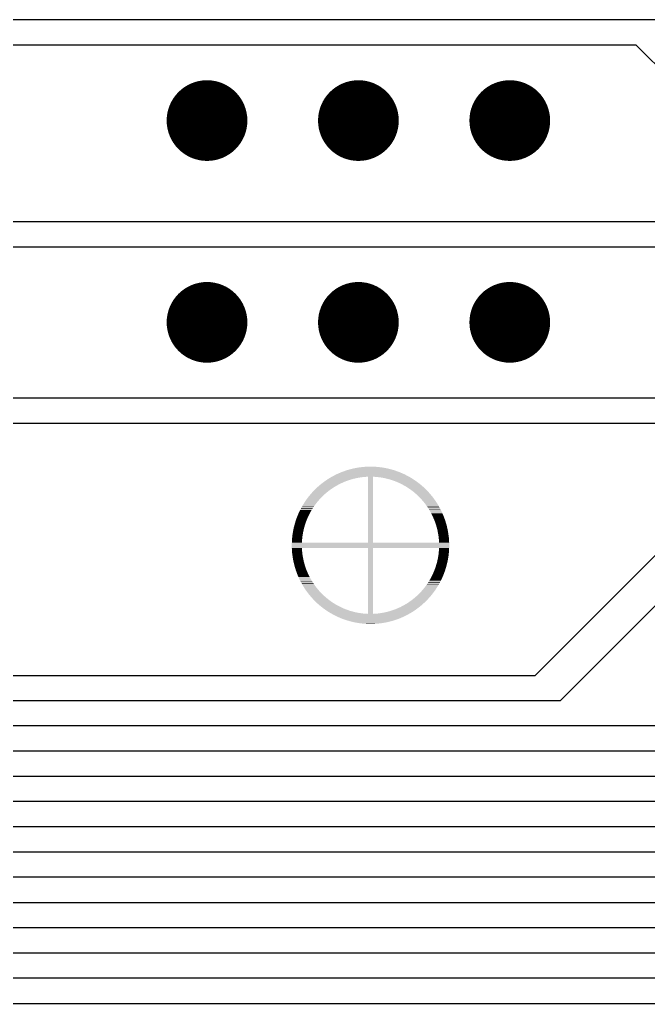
# Model space of a CAD drawing. Extents: x 295 to 953, y 10 to 290.
# Drawn here: x 609.67 to 625.5, y 103.99 to 128.75 of the extents above; entities that cross this region are included whole.
import ezdxf

# ---------------------------------------------------------------- set-up
doc = ezdxf.new("R2010")
doc.units = 0
doc.header["$LTSCALE"] = 5
doc.header["$MEASUREMENT"] = 0
doc.layers.get('0').update_dxf_attribs({"linetype": 'CONTINUOUS', "lineweight": 25})
doc.layers.add('DV-ABPB-A4_IN1', color=4, linetype='CONTINUOUS')

msp = doc.modelspace()

# ---------------------------------------------------------------- linework, layer by layer
at = {"color": 7, "const_width": 1.016}
for points in [[(613.882, 126.213, 1), (614.898, 126.213, 1)], [(617.692, 126.213, 1), (618.708, 126.213, 1)], [(621.502, 126.213, 1), (622.518, 126.213, 1)], [(613.882, 121.133, 1), (614.898, 121.133, 1)], [(617.692, 121.133, 1), (618.708, 121.133, 1)], [(621.502, 121.133, 1), (622.518, 121.133, 1)]]:
    msp.add_lwpolyline(points, format="xyb", close=True, dxfattribs=at)
at = {"color": 7}
for points in [[(617.824, 117.38), (617.878, 117.399), (619.185, 117.38), (619.131, 117.399)], [(617.878, 117.399), (617.884, 117.401), (619.131, 117.399), (619.125, 117.401)], [(617.884, 117.401), (617.939, 117.419), (619.125, 117.401), (619.071, 117.419)], [(617.939, 117.419), (617.944, 117.42), (619.071, 117.419), (619.064, 117.42)], [(617.944, 117.42), (618, 117.436), (619.064, 117.42), (619.009, 117.436)], [(618, 117.436), (618.005, 117.437), (619.009, 117.436), (619.003, 117.437)], [(618.005, 117.437), (618.061, 117.451), (619.003, 117.437), (618.948, 117.451)], [(618.061, 117.451), (618.067, 117.452), (618.948, 117.451), (618.942, 117.452)], [(618.067, 117.452), (618.124, 117.464), (618.942, 117.452), (618.886, 117.464)], [(618.124, 117.464), (618.129, 117.465), (618.886, 117.464), (618.879, 117.465)], [(618.129, 117.465), (618.186, 117.475), (618.879, 117.465), (618.823, 117.475)], [(618.186, 117.475), (618.192, 117.476), (618.823, 117.475), (618.817, 117.476)], [(618.192, 117.476), (618.249, 117.484), (618.817, 117.476), (618.761, 117.484)], [(618.249, 117.484), (618.254, 117.485), (618.761, 117.484), (618.754, 117.485)], [(618.254, 117.485), (618.312, 117.492), (618.754, 117.485), (618.698, 117.492)], [(618.312, 117.492), (618.317, 117.492), (618.698, 117.492), (618.69, 117.492)], [(618.317, 117.492), (618.376, 117.497), (618.69, 117.492), (618.634, 117.497)], [(618.376, 117.497), (618.381, 117.497), (618.634, 117.497), (618.626, 117.497)], [(618.381, 117.497), (618.44, 117.5), (618.626, 117.497), (618.571, 117.5)], [(618.44, 117.5), (618.444, 117.5), (618.571, 117.5), (618.56, 117.5)], [(618.444, 117.5), (618.508, 117.501), (618.56, 117.5), (618.508, 117.501)], [(617.342, 117.124), (617.371, 117.145), (617.864, 117.124), (617.92, 117.145)], [(617.371, 117.145), (617.374, 117.147), (617.92, 117.145), (617.926, 117.147)], [(617.374, 117.147), (617.4, 117.164), (617.926, 117.147), (617.976, 117.164)], [(617.4, 117.164), (617.425, 117.181), (617.976, 117.164), (618.032, 117.181)], [(617.425, 117.181), (617.427, 117.183), (618.032, 117.181), (618.037, 117.183)], [(617.427, 117.183), (617.449, 117.197), (618.037, 117.183), (618.09, 117.197)], [(617.449, 117.197), (617.471, 117.21), (618.09, 117.197), (618.147, 117.21)], [(617.471, 117.21), (617.481, 117.216), (618.147, 117.21), (618.181, 117.216)], [(617.481, 117.216), (617.489, 117.221), (618.181, 117.216), (618.206, 117.221)], [(617.489, 117.221), (617.505, 117.23), (618.206, 117.221), (618.264, 117.23)], [(617.505, 117.23), (617.518, 117.238), (618.264, 117.23), (618.323, 117.238)], [(617.518, 117.238), (617.527, 117.243), (618.323, 117.238), (618.382, 117.243)], [(617.527, 117.243), (617.532, 117.246), (618.382, 117.243), (618.441, 117.246)], [(617.532, 117.246), (617.536, 117.248), (619.477, 117.246), (619.473, 117.248)], [(617.536, 117.248), (617.586, 117.275), (619.473, 117.248), (619.423, 117.275)], [(617.586, 117.275), (617.592, 117.278), (619.423, 117.275), (619.417, 117.278)], [(617.592, 117.278), (617.643, 117.304), (619.417, 117.278), (619.366, 117.304)], [(617.643, 117.304), (617.648, 117.307), (619.366, 117.304), (619.36, 117.307)], [(617.648, 117.307), (617.701, 117.331), (619.36, 117.307), (619.308, 117.331)], [(617.701, 117.331), (617.706, 117.333), (619.308, 117.331), (619.303, 117.333)], [(617.706, 117.333), (617.759, 117.355), (619.303, 117.333), (619.25, 117.355)], [(617.759, 117.355), (617.765, 117.358), (619.25, 117.355), (619.244, 117.358)], [(617.765, 117.358), (617.818, 117.378), (619.244, 117.358), (619.191, 117.378)], [(617.818, 117.378), (617.824, 117.38), (619.191, 117.378), (619.185, 117.38)], [(618.441, 115.583), (618.441, 117.246), (618.568, 115.583), (618.568, 117.246)], [(618.584, 117.245), (618.568, 117.246), (619.478, 117.245), (619.477, 117.246)], [(618.607, 117.244), (618.584, 117.245), (619.48, 117.244), (619.478, 117.245)], [(618.666, 117.24), (618.607, 117.244), (619.488, 117.24), (619.48, 117.244)], [(618.724, 117.233), (618.666, 117.24), (619.499, 117.233), (619.488, 117.24)], [(618.783, 117.224), (618.724, 117.233), (619.514, 117.224), (619.499, 117.233)], [(618.841, 117.214), (618.783, 117.224), (619.532, 117.214), (619.514, 117.224)], [(618.845, 117.213), (618.841, 117.214), (619.533, 117.213), (619.532, 117.214)], [(618.899, 117.201), (618.845, 117.213), (619.552, 117.201), (619.533, 117.213)], [(618.957, 117.187), (618.899, 117.201), (619.575, 117.187), (619.552, 117.201)], [(618.983, 117.179), (618.957, 117.187), (619.587, 117.179), (619.575, 117.187)], [(619.014, 117.17), (618.983, 117.179), (619.6, 117.17), (619.587, 117.179)], [(619.07, 117.152), (619.014, 117.17), (619.627, 117.152), (619.6, 117.17)], [(619.092, 117.144), (619.07, 117.152), (619.639, 117.144), (619.627, 117.152)], [(619.126, 117.132), (619.092, 117.144), (619.656, 117.132), (619.639, 117.144)], [(617.074, 116.891), (617.084, 116.901), (617.453, 116.891), (617.468, 116.901)], [(617.084, 116.901), (617.109, 116.926), (617.468, 116.901), (617.501, 116.926)], [(617.109, 116.926), (617.129, 116.946), (617.501, 116.926), (617.531, 116.946)], [(617.129, 116.946), (617.143, 116.959), (617.531, 116.946), (617.55, 116.959)], [(617.143, 116.959), (617.176, 116.99), (617.55, 116.959), (617.597, 116.99)], [(617.176, 116.99), (617.178, 116.991), (617.597, 116.99), (617.6, 116.991)], [(617.178, 116.991), (617.212, 117.021), (617.6, 116.991), (617.651, 117.021)], [(617.212, 117.021), (617.224, 117.031), (617.651, 117.021), (617.669, 117.031)], [(617.224, 117.031), (617.246, 117.05), (617.669, 117.031), (617.703, 117.05)], [(617.246, 117.05), (617.273, 117.072), (617.703, 117.05), (617.746, 117.072)], [(617.273, 117.072), (617.279, 117.076), (617.746, 117.072), (617.756, 117.076)], [(617.279, 117.076), (617.311, 117.101), (617.756, 117.076), (617.81, 117.101)], [(617.311, 117.101), (617.323, 117.11), (617.81, 117.101), (617.831, 117.11)], [(617.323, 117.11), (617.342, 117.124), (617.831, 117.11), (617.864, 117.124)], [(619.18, 117.109), (619.126, 117.132), (619.687, 117.109), (619.656, 117.132)], [(619.187, 117.107), (619.18, 117.109), (619.691, 117.107), (619.687, 117.109)], [(619.235, 117.085), (619.187, 117.107), (619.719, 117.085), (619.691, 117.107)], [(619.27, 117.068), (619.235, 117.085), (619.741, 117.068), (619.719, 117.085)], [(619.288, 117.059), (619.27, 117.068), (619.751, 117.059), (619.741, 117.068)], [(619.34, 117.031), (619.288, 117.059), (619.785, 117.031), (619.751, 117.059)], [(619.347, 117.027), (619.34, 117.031), (619.79, 117.027), (619.785, 117.031)], [(619.392, 117.002), (619.347, 117.027), (619.819, 117.002), (619.79, 117.027)], [(619.418, 116.985), (619.392, 117.002), (619.838, 116.985), (619.819, 117.002)], [(619.442, 116.971), (619.418, 116.985), (619.853, 116.971), (619.838, 116.985)], [(619.484, 116.942), (619.442, 116.971), (619.884, 116.942), (619.853, 116.971)], [(619.491, 116.938), (619.484, 116.942), (619.888, 116.938), (619.884, 116.942)], [(619.539, 116.903), (619.491, 116.938), (619.923, 116.903), (619.888, 116.938)], [(619.547, 116.897), (619.539, 116.903), (619.929, 116.897), (619.923, 116.903)], [(619.586, 116.867), (619.547, 116.897), (619.957, 116.867), (619.929, 116.897)], [(616.847, 116.605), (616.875, 116.647), (617.161, 116.605), (617.196, 116.647)], [(616.875, 116.647), (616.882, 116.657), (617.196, 116.647), (617.205, 116.657)], [(616.882, 116.657), (616.907, 116.691), (617.205, 116.657), (617.235, 116.691)], [(616.907, 116.691), (616.92, 116.709), (617.235, 116.691), (617.252, 116.709)], [(616.92, 116.709), (616.939, 116.734), (617.252, 116.709), (617.276, 116.734)], [(616.939, 116.734), (616.958, 116.759), (617.276, 116.734), (617.301, 116.759)], [(616.958, 116.759), (616.972, 116.775), (617.301, 116.759), (617.318, 116.775)], [(616.972, 116.775), (616.999, 116.808), (617.318, 116.775), (617.354, 116.808)], [(616.999, 116.808), (617.006, 116.815), (617.354, 116.808), (617.362, 116.815)], [(617.006, 116.815), (617.04, 116.854), (617.362, 116.815), (617.407, 116.854)], [(617.04, 116.854), (617.041, 116.855), (617.407, 116.854), (617.409, 116.855)], [(617.041, 116.855), (617.074, 116.891), (617.409, 116.855), (617.453, 116.891)], [(619.605, 116.851), (619.586, 116.867), (619.972, 116.851), (619.957, 116.867)], [(619.631, 116.829), (619.605, 116.851), (619.991, 116.829), (619.972, 116.851)], [(619.66, 116.803), (619.631, 116.829), (620.014, 116.803), (619.991, 116.829)], [(619.676, 116.789), (619.66, 116.803), (620.025, 116.789), (620.014, 116.803)], [(619.713, 116.754), (619.676, 116.789), (620.054, 116.754), (620.025, 116.789)], [(619.718, 116.748), (619.713, 116.754), (620.059, 116.748), (620.054, 116.754)], [(619.76, 116.706), (619.718, 116.748), (620.091, 116.706), (620.059, 116.748)], [(619.762, 116.704), (619.76, 116.706), (620.093, 116.704), (620.091, 116.706)], [(619.8, 116.662), (619.762, 116.704), (620.123, 116.662), (620.093, 116.704)], [(619.808, 116.652), (619.8, 116.662), (620.13, 116.652), (620.123, 116.662)], [(619.838, 116.617), (619.808, 116.652), (620.154, 116.617), (620.13, 116.652)], [(616.722, 116.384), (616.733, 116.407), (617.009, 116.384), (617.022, 116.407)], [(616.733, 116.407), (616.75, 116.441), (617.022, 116.407), (617.044, 116.441)], [(616.75, 116.441), (616.759, 116.457), (617.044, 116.441), (617.054, 116.457)], [(616.759, 116.457), (616.781, 116.497), (617.054, 116.457), (617.08, 116.497)], [(616.781, 116.497), (616.787, 116.506), (617.08, 116.497), (617.087, 116.506)], [(616.787, 116.506), (616.813, 116.551), (617.087, 116.506), (617.119, 116.551)], [(616.813, 116.551), (616.815, 116.554), (617.119, 116.551), (617.121, 116.554)], [(616.815, 116.554), (616.845, 116.601), (617.121, 116.554), (617.158, 116.601)], [(616.845, 116.601), (616.847, 116.605), (617.158, 116.601), (617.161, 116.605)], [(619.852, 116.6), (619.838, 116.617), (620.166, 116.6), (620.154, 116.617)], [(619.875, 116.571), (619.852, 116.6), (620.184, 116.571), (620.166, 116.6)], [(619.894, 116.546), (619.875, 116.571), (620.199, 116.546), (620.184, 116.571)], [(619.91, 116.523), (619.894, 116.546), (620.213, 116.523), (620.199, 116.546)], [(619.932, 116.491), (619.91, 116.523), (620.231, 116.491), (620.213, 116.523)], [(619.944, 116.474), (619.932, 116.491), (620.24, 116.474), (620.231, 116.491)], [(619.969, 116.435), (619.944, 116.474), (620.261, 116.435), (620.24, 116.474)], [(619.976, 116.425), (619.969, 116.435), (620.267, 116.425), (620.261, 116.435)], [(620.003, 116.379), (619.976, 116.425), (620.29, 116.379), (620.267, 116.425)], [(616.623, 116.141), (616.626, 116.149), (616.893, 116.141), (616.896, 116.149)], [(616.626, 116.149), (616.642, 116.196), (616.896, 116.149), (616.915, 116.196)], [(616.642, 116.196), (616.647, 116.209), (616.915, 116.196), (616.921, 116.209)], [(616.647, 116.209), (616.663, 116.25), (616.921, 116.209), (616.939, 116.25)], [(616.663, 116.25), (616.67, 116.268), (616.939, 116.25), (616.948, 116.268)], [(616.67, 116.268), (616.685, 116.303), (616.948, 116.268), (616.965, 116.303)], [(616.685, 116.303), (616.695, 116.327), (616.965, 116.303), (616.978, 116.327)], [(616.695, 116.327), (616.708, 116.356), (616.978, 116.327), (616.993, 116.356)], [(616.708, 116.356), (616.722, 116.384), (616.993, 116.356), (617.009, 116.384)], [(620.006, 116.374), (620.003, 116.379), (620.292, 116.374), (620.29, 116.379)], [(620.034, 116.322), (620.006, 116.374), (620.316, 116.322), (620.292, 116.374)], [(620.035, 116.321), (620.034, 116.322), (620.316, 116.321), (620.316, 116.322)], [(620.061, 116.269), (620.035, 116.321), (620.339, 116.269), (620.316, 116.321)], [(620.064, 116.263), (620.061, 116.269), (620.341, 116.263), (620.339, 116.269)], [(620.086, 116.215), (620.064, 116.263), (620.36, 116.215), (620.341, 116.263)], [(620.09, 116.203), (620.086, 116.215), (620.364, 116.203), (620.36, 116.215)], [(620.109, 116.16), (620.09, 116.203), (620.379, 116.16), (620.364, 116.203)], [(620.115, 116.144), (620.109, 116.16), (620.385, 116.144), (620.379, 116.16)], [(616.552, 115.857), (616.561, 115.904), (616.81, 115.857), (616.821, 115.904)], [(616.561, 115.904), (616.563, 115.915), (616.821, 115.904), (616.823, 115.915)], [(616.563, 115.915), (616.574, 115.966), (616.823, 115.915), (616.836, 115.966)], [(616.574, 115.966), (616.576, 115.972), (616.836, 115.966), (616.838, 115.972)], [(616.576, 115.972), (616.59, 116.028), (616.838, 115.972), (616.854, 116.028)], [(616.59, 116.029), (616.606, 116.085), (616.854, 116.029), (616.872, 116.085)], [(616.59, 116.028), (616.59, 116.029), (616.854, 116.028), (616.854, 116.029)], [(616.606, 116.085), (616.607, 116.089), (616.872, 116.085), (616.874, 116.089)], [(616.607, 116.089), (616.623, 116.141), (616.874, 116.089), (616.893, 116.141)], [(620.13, 116.105), (620.115, 116.144), (620.397, 116.105), (620.385, 116.144)], [(620.137, 116.083), (620.13, 116.105), (620.404, 116.083), (620.397, 116.105)], [(620.149, 116.049), (620.137, 116.083), (620.414, 116.049), (620.404, 116.083)], [(620.157, 116.022), (620.149, 116.049), (620.421, 116.022), (620.414, 116.049)], [(620.166, 115.992), (620.157, 116.022), (620.428, 115.992), (620.421, 116.022)], [(620.174, 115.96), (620.166, 115.992), (620.436, 115.96), (620.428, 115.992)], [(620.181, 115.935), (620.174, 115.96), (620.442, 115.935), (620.436, 115.96)], [(620.19, 115.898), (620.181, 115.935), (620.449, 115.898), (620.442, 115.935)], [(616.526, 115.622), (616.528, 115.653), (616.78, 115.622), (616.783, 115.653)], [(616.528, 115.653), (616.53, 115.681), (616.783, 115.653), (616.785, 115.681)], [(616.53, 115.681), (616.533, 115.716), (616.785, 115.681), (616.789, 115.716)], [(616.533, 115.716), (616.536, 115.74), (616.789, 115.716), (616.791, 115.74)], [(616.536, 115.74), (616.54, 115.779), (616.791, 115.74), (616.797, 115.779)], [(616.54, 115.779), (616.543, 115.799), (616.797, 115.779), (616.8, 115.799)], [(616.543, 115.799), (616.55, 115.842), (616.8, 115.799), (616.808, 115.842)], [(616.55, 115.842), (616.552, 115.857), (616.808, 115.842), (616.81, 115.857)], [(620.194, 115.877), (620.19, 115.898), (620.453, 115.877), (620.449, 115.898)], [(620.202, 115.836), (620.194, 115.877), (620.46, 115.836), (620.453, 115.877)], [(620.206, 115.819), (620.202, 115.836), (620.463, 115.819), (620.46, 115.836)], [(620.213, 115.773), (620.206, 115.819), (620.469, 115.773), (620.463, 115.819)], [(620.215, 115.76), (620.213, 115.773), (620.471, 115.76), (620.469, 115.773)], [(620.221, 115.71), (620.215, 115.76), (620.477, 115.71), (620.471, 115.76)], [(620.222, 115.702), (620.221, 115.71), (620.477, 115.702), (620.477, 115.71)], [(620.227, 115.647), (620.222, 115.702), (620.482, 115.647), (620.477, 115.702)], [(616.523, 115.52), (616.524, 115.583), (620.486, 115.52), (620.485, 115.583)], [(616.524, 115.456), (616.523, 115.52), (620.485, 115.456), (620.486, 115.52)], [(616.524, 115.583), (616.525, 115.589), (616.778, 115.583), (616.779, 115.589)], [(616.527, 115.397), (616.524, 115.456), (616.782, 115.397), (616.778, 115.456)], [(616.525, 115.589), (616.526, 115.622), (616.779, 115.589), (616.78, 115.622)], [(618.441, 113.794), (618.441, 115.456), (618.568, 113.794), (618.568, 115.456)], [(620.226, 115.387), (620.229, 115.418), (620.481, 115.387), (620.483, 115.418)], [(620.227, 115.643), (620.227, 115.647), (620.482, 115.643), (620.482, 115.647)], [(620.231, 115.583), (620.227, 115.643), (620.485, 115.583), (620.482, 115.643)], [(620.229, 115.418), (620.23, 115.45), (620.483, 115.418), (620.484, 115.45)], [(620.23, 115.45), (620.231, 115.456), (620.484, 115.45), (620.485, 115.456)], [(616.527, 115.393), (616.527, 115.397), (616.782, 115.393), (616.782, 115.397)], [(616.532, 115.338), (616.527, 115.393), (616.787, 115.338), (616.782, 115.393)], [(616.532, 115.33), (616.532, 115.338), (616.788, 115.33), (616.787, 115.338)], [(616.538, 115.279), (616.532, 115.33), (616.794, 115.279), (616.788, 115.33)], [(616.54, 115.267), (616.538, 115.279), (616.796, 115.267), (616.794, 115.279)], [(616.546, 115.221), (616.54, 115.267), (616.803, 115.221), (616.796, 115.267)], [(616.549, 115.204), (616.546, 115.221), (616.807, 115.204), (616.803, 115.221)], [(616.556, 115.163), (616.549, 115.204), (616.815, 115.163), (616.807, 115.204)], [(616.56, 115.142), (616.556, 115.163), (616.819, 115.142), (616.815, 115.163)], [(620.188, 115.136), (620.199, 115.183), (620.448, 115.136), (620.457, 115.183)], [(620.199, 115.183), (620.201, 115.198), (620.457, 115.183), (620.459, 115.198)], [(620.201, 115.198), (620.209, 115.241), (620.459, 115.198), (620.466, 115.241)], [(620.209, 115.241), (620.212, 115.261), (620.466, 115.241), (620.469, 115.261)], [(620.212, 115.261), (620.218, 115.3), (620.469, 115.261), (620.473, 115.3)], [(620.218, 115.3), (620.22, 115.324), (620.473, 115.3), (620.476, 115.324)], [(620.22, 115.324), (620.224, 115.359), (620.476, 115.324), (620.479, 115.359)], [(620.224, 115.359), (620.226, 115.387), (620.479, 115.359), (620.481, 115.387)], [(616.567, 115.105), (616.56, 115.142), (616.828, 115.105), (616.819, 115.142)], [(616.573, 115.079), (616.567, 115.105), (616.835, 115.079), (616.828, 115.105)], [(616.581, 115.048), (616.573, 115.079), (616.843, 115.048), (616.835, 115.079)], [(616.588, 115.018), (616.581, 115.048), (616.852, 115.018), (616.843, 115.048)], [(616.595, 114.991), (616.588, 115.018), (616.86, 114.991), (616.852, 115.018)], [(616.605, 114.957), (616.595, 114.991), (616.872, 114.957), (616.86, 114.991)], [(616.612, 114.935), (616.605, 114.957), (616.879, 114.935), (616.872, 114.957)], [(616.624, 114.896), (616.612, 114.935), (616.894, 114.896), (616.879, 114.935)], [(620.116, 114.899), (620.135, 114.951), (620.386, 114.899), (620.402, 114.951)], [(620.135, 114.951), (620.137, 114.954), (620.402, 114.951), (620.403, 114.954)], [(620.137, 114.954), (620.155, 115.011), (620.403, 114.954), (620.419, 115.011)], [(620.155, 115.012), (620.171, 115.068), (620.419, 115.012), (620.433, 115.068)], [(620.155, 115.011), (620.155, 115.012), (620.419, 115.011), (620.419, 115.012)], [(620.171, 115.068), (620.173, 115.074), (620.433, 115.068), (620.435, 115.074)], [(620.173, 115.074), (620.186, 115.125), (620.435, 115.074), (620.446, 115.125)], [(620.186, 115.125), (620.188, 115.136), (620.446, 115.125), (620.448, 115.136)], [(616.63, 114.88), (616.624, 114.896), (616.9, 114.88), (616.894, 114.896)], [(616.645, 114.836), (616.63, 114.88), (616.919, 114.836), (616.9, 114.88)], [(616.649, 114.825), (616.645, 114.836), (616.923, 114.825), (616.919, 114.836)], [(616.668, 114.777), (616.649, 114.825), (616.945, 114.777), (616.923, 114.825)], [(616.67, 114.771), (616.668, 114.777), (616.948, 114.771), (616.945, 114.777)], [(616.693, 114.719), (616.67, 114.771), (616.974, 114.719), (616.948, 114.771)], [(616.693, 114.718), (616.693, 114.719), (616.975, 114.718), (616.974, 114.719)], [(616.717, 114.666), (616.693, 114.718), (617.003, 114.666), (616.975, 114.718)], [(616.719, 114.661), (616.717, 114.666), (617.006, 114.661), (617.003, 114.666)], [(620, 114.656), (620.016, 114.684), (620.287, 114.656), (620.301, 114.684)], [(620.016, 114.684), (620.031, 114.713), (620.301, 114.684), (620.314, 114.713)], [(620.031, 114.713), (620.044, 114.737), (620.314, 114.713), (620.324, 114.737)], [(620.044, 114.737), (620.061, 114.772), (620.324, 114.737), (620.339, 114.772)], [(620.061, 114.772), (620.07, 114.79), (620.339, 114.772), (620.346, 114.79)], [(620.07, 114.79), (620.088, 114.831), (620.346, 114.79), (620.362, 114.831)], [(620.088, 114.831), (620.094, 114.844), (620.362, 114.831), (620.367, 114.844)], [(620.094, 114.844), (620.113, 114.89), (620.367, 114.844), (620.383, 114.89)], [(620.113, 114.89), (620.116, 114.899), (620.383, 114.89), (620.386, 114.899)], [(616.742, 114.615), (616.719, 114.661), (617.033, 114.615), (617.006, 114.661)], [(616.748, 114.604), (616.742, 114.615), (617.04, 114.604), (617.033, 114.615)], [(616.769, 114.565), (616.748, 114.604), (617.065, 114.565), (617.04, 114.604)], [(616.778, 114.549), (616.769, 114.565), (617.077, 114.549), (617.065, 114.565)], [(616.796, 114.517), (616.778, 114.549), (617.099, 114.517), (617.077, 114.549)], [(616.81, 114.494), (616.796, 114.517), (617.115, 114.494), (617.099, 114.517)], [(616.825, 114.469), (616.81, 114.494), (617.134, 114.469), (617.115, 114.494)], [(616.843, 114.44), (616.825, 114.469), (617.157, 114.44), (617.134, 114.469)], [(616.855, 114.423), (616.843, 114.44), (617.171, 114.423), (617.157, 114.44)], [(616.879, 114.387), (616.855, 114.423), (617.201, 114.387), (617.171, 114.423)], [(619.813, 114.393), (619.848, 114.435), (620.134, 114.393), (620.162, 114.435)], [(619.848, 114.435), (619.851, 114.439), (620.162, 114.435), (620.164, 114.439)], [(619.851, 114.439), (619.888, 114.485), (620.164, 114.439), (620.194, 114.485)], [(619.888, 114.485), (619.89, 114.489), (620.194, 114.485), (620.196, 114.489)], [(619.89, 114.489), (619.922, 114.533), (620.196, 114.489), (620.222, 114.533)], [(619.922, 114.533), (619.929, 114.543), (620.222, 114.533), (620.228, 114.543)], [(619.929, 114.543), (619.955, 114.583), (620.228, 114.543), (620.25, 114.583)], [(619.955, 114.583), (619.965, 114.599), (620.25, 114.583), (620.259, 114.599)], [(619.965, 114.599), (619.987, 114.633), (620.259, 114.599), (620.276, 114.633)], [(619.987, 114.633), (620, 114.656), (620.276, 114.633), (620.287, 114.656)], [(616.886, 114.377), (616.879, 114.387), (617.209, 114.377), (617.201, 114.387)], [(616.916, 114.336), (616.886, 114.377), (617.247, 114.336), (617.209, 114.377)], [(616.918, 114.334), (616.916, 114.336), (617.249, 114.334), (617.247, 114.336)], [(616.95, 114.291), (616.918, 114.334), (617.291, 114.291), (617.249, 114.334)], [(616.955, 114.286), (616.95, 114.291), (617.296, 114.286), (617.291, 114.291)], [(616.984, 114.25), (616.955, 114.286), (617.333, 114.25), (617.296, 114.286)], [(616.995, 114.237), (616.984, 114.25), (617.349, 114.237), (617.333, 114.25)], [(617.018, 114.211), (616.995, 114.237), (617.378, 114.211), (617.349, 114.237)], [(617.037, 114.189), (617.018, 114.211), (617.404, 114.189), (617.378, 114.211)], [(617.052, 114.173), (617.037, 114.189), (617.423, 114.173), (617.404, 114.189)], [(617.08, 114.143), (617.052, 114.173), (617.462, 114.143), (617.423, 114.173)], [(619.556, 114.149), (619.6, 114.185), (619.935, 114.149), (619.968, 114.185)], [(619.6, 114.185), (619.602, 114.186), (619.968, 114.185), (619.969, 114.186)], [(619.602, 114.186), (619.647, 114.225), (619.969, 114.186), (620.003, 114.225)], [(619.647, 114.225), (619.655, 114.232), (620.003, 114.225), (620.01, 114.232)], [(619.655, 114.232), (619.691, 114.264), (620.01, 114.232), (620.037, 114.264)], [(619.691, 114.264), (619.708, 114.281), (620.037, 114.264), (620.05, 114.281)], [(619.708, 114.281), (619.733, 114.306), (620.05, 114.281), (620.07, 114.306)], [(619.733, 114.306), (619.757, 114.331), (620.07, 114.306), (620.089, 114.331)], [(619.757, 114.331), (619.774, 114.349), (620.089, 114.331), (620.102, 114.349)], [(619.774, 114.349), (619.804, 114.382), (620.102, 114.349), (620.127, 114.382)], [(619.804, 114.382), (619.813, 114.393), (620.127, 114.382), (620.134, 114.393)], [(617.086, 114.137), (617.08, 114.143), (617.47, 114.137), (617.462, 114.143)], [(617.121, 114.102), (617.086, 114.137), (617.518, 114.102), (617.47, 114.137)], [(617.125, 114.098), (617.121, 114.102), (617.525, 114.098), (617.518, 114.102)], [(617.156, 114.069), (617.125, 114.098), (617.567, 114.069), (617.525, 114.098)], [(617.171, 114.054), (617.156, 114.069), (617.591, 114.054), (617.567, 114.069)], [(617.19, 114.038), (617.171, 114.054), (617.617, 114.038), (617.591, 114.054)], [(617.219, 114.012), (617.19, 114.038), (617.662, 114.012), (617.617, 114.038)], [(617.224, 114.008), (617.219, 114.012), (617.669, 114.008), (617.662, 114.012)], [(617.258, 113.981), (617.224, 114.008), (617.721, 113.981), (617.669, 114.008)], [(617.268, 113.972), (617.258, 113.981), (617.739, 113.972), (617.721, 113.981)], [(617.29, 113.955), (617.268, 113.972), (617.774, 113.955), (617.739, 113.972)], [(617.318, 113.933), (617.29, 113.955), (617.822, 113.933), (617.774, 113.955)], [(617.322, 113.93), (617.318, 113.933), (617.829, 113.93), (617.822, 113.933)], [(617.353, 113.908), (617.322, 113.93), (617.883, 113.908), (617.829, 113.93)], [(619.145, 113.916), (619.178, 113.93), (619.667, 113.916), (619.686, 113.93)], [(619.178, 113.93), (619.199, 113.939), (619.686, 113.93), (619.698, 113.939)], [(619.199, 113.939), (619.253, 113.963), (619.698, 113.939), (619.73, 113.963)], [(619.253, 113.963), (619.263, 113.968), (619.73, 113.963), (619.736, 113.968)], [(619.263, 113.968), (619.306, 113.99), (619.736, 113.968), (619.763, 113.99)], [(619.306, 113.99), (619.34, 114.008), (619.763, 113.99), (619.785, 114.008)], [(619.34, 114.008), (619.358, 114.018), (619.785, 114.008), (619.797, 114.018)], [(619.358, 114.018), (619.409, 114.049), (619.797, 114.018), (619.831, 114.049)], [(619.409, 114.049), (619.412, 114.05), (619.831, 114.049), (619.833, 114.05)], [(619.412, 114.05), (619.459, 114.08), (619.833, 114.05), (619.865, 114.08)], [(619.459, 114.08), (619.478, 114.094), (619.865, 114.08), (619.88, 114.094)], [(619.478, 114.094), (619.508, 114.114), (619.88, 114.094), (619.9, 114.114)], [(619.508, 114.114), (619.541, 114.138), (619.9, 114.114), (619.925, 114.138)], [(619.541, 114.138), (619.556, 114.149), (619.925, 114.138), (619.935, 114.149)], [(617.37, 113.896), (617.353, 113.908), (617.917, 113.896), (617.883, 113.908)], [(617.382, 113.888), (617.37, 113.896), (617.939, 113.888), (617.917, 113.896)], [(617.409, 113.869), (617.382, 113.888), (617.995, 113.869), (617.939, 113.888)], [(617.422, 113.861), (617.409, 113.869), (618.026, 113.861), (617.995, 113.869)], [(617.434, 113.853), (617.422, 113.861), (618.052, 113.853), (618.026, 113.861)], [(617.457, 113.838), (617.434, 113.853), (618.11, 113.838), (618.052, 113.853)], [(617.476, 113.827), (617.457, 113.838), (618.164, 113.827), (618.11, 113.838)], [(617.477, 113.826), (617.476, 113.827), (618.168, 113.826), (618.164, 113.827)], [(617.495, 113.815), (617.477, 113.826), (618.226, 113.815), (618.168, 113.826)], [(617.51, 113.807), (617.495, 113.815), (618.285, 113.807), (618.226, 113.815)], [(617.521, 113.8), (617.51, 113.807), (618.343, 113.8), (618.285, 113.807)], [(617.529, 113.796), (617.521, 113.8), (618.402, 113.796), (618.343, 113.8)], [(617.531, 113.795), (617.529, 113.796), (618.425, 113.795), (618.402, 113.796)], [(617.532, 113.794), (617.531, 113.795), (618.441, 113.794), (618.425, 113.795)], [(617.536, 113.792), (617.532, 113.794), (619.473, 113.792), (619.477, 113.794)], [(617.586, 113.764), (617.536, 113.792), (619.423, 113.764), (619.473, 113.792)], [(617.592, 113.762), (617.586, 113.764), (619.417, 113.762), (619.423, 113.764)], [(617.643, 113.736), (617.592, 113.762), (619.366, 113.736), (619.417, 113.762)], [(617.649, 113.733), (617.643, 113.736), (619.361, 113.733), (619.366, 113.736)], [(617.701, 113.709), (617.649, 113.733), (619.308, 113.709), (619.361, 113.733)], [(617.706, 113.707), (617.701, 113.709), (619.303, 113.707), (619.308, 113.709)], [(617.759, 113.684), (617.706, 113.707), (619.25, 113.684), (619.303, 113.707)], [(617.765, 113.682), (617.759, 113.684), (619.244, 113.682), (619.25, 113.684)], [(617.818, 113.661), (617.765, 113.682), (619.191, 113.661), (619.244, 113.682)], [(618.568, 113.794), (618.627, 113.797), (619.477, 113.794), (619.482, 113.797)], [(618.627, 113.797), (618.686, 113.802), (619.482, 113.797), (619.491, 113.802)], [(618.686, 113.802), (618.745, 113.81), (619.491, 113.802), (619.504, 113.81)], [(618.745, 113.81), (618.803, 113.819), (619.504, 113.81), (619.52, 113.819)], [(618.803, 113.819), (618.828, 113.824), (619.52, 113.819), (619.528, 113.824)], [(618.828, 113.824), (618.862, 113.83), (619.528, 113.824), (619.538, 113.83)], [(618.862, 113.83), (618.919, 113.843), (619.538, 113.83), (619.56, 113.843)], [(618.919, 113.843), (618.972, 113.857), (619.56, 113.843), (619.582, 113.857)], [(618.972, 113.857), (618.977, 113.858), (619.582, 113.857), (619.584, 113.858)], [(618.977, 113.858), (619.033, 113.876), (619.584, 113.858), (619.609, 113.876)], [(619.033, 113.876), (619.083, 113.893), (619.609, 113.876), (619.635, 113.893)], [(619.083, 113.893), (619.089, 113.895), (619.635, 113.893), (619.638, 113.895)], [(619.089, 113.895), (619.145, 113.916), (619.638, 113.895), (619.667, 113.916)], [(617.824, 113.659), (617.818, 113.661), (619.185, 113.659), (619.191, 113.661)], [(617.878, 113.64), (617.824, 113.659), (619.131, 113.64), (619.185, 113.659)], [(617.884, 113.638), (617.878, 113.64), (619.125, 113.638), (619.131, 113.64)], [(617.938, 113.621), (617.884, 113.638), (619.07, 113.621), (619.125, 113.638)], [(617.945, 113.62), (617.938, 113.621), (619.065, 113.62), (619.07, 113.621)], [(618, 113.604), (617.945, 113.62), (619.009, 113.604), (619.065, 113.62)], [(618.006, 113.603), (618, 113.604), (619.004, 113.603), (619.009, 113.604)], [(618.061, 113.589), (618.006, 113.603), (618.948, 113.589), (619.004, 113.603)], [(618.067, 113.588), (618.061, 113.589), (618.942, 113.588), (618.948, 113.589)], [(618.123, 113.576), (618.067, 113.588), (618.885, 113.576), (618.942, 113.588)], [(618.13, 113.575), (618.123, 113.576), (618.88, 113.575), (618.885, 113.576)], [(618.186, 113.565), (618.13, 113.575), (618.823, 113.565), (618.88, 113.575)], [(618.192, 113.564), (618.186, 113.565), (618.817, 113.564), (618.823, 113.565)], [(618.248, 113.555), (618.192, 113.564), (618.76, 113.555), (618.817, 113.564)], [(618.255, 113.555), (618.248, 113.555), (618.755, 113.555), (618.76, 113.555)], [(618.311, 113.548), (618.255, 113.555), (618.697, 113.548), (618.755, 113.555)], [(618.319, 113.548), (618.311, 113.548), (618.692, 113.548), (618.697, 113.548)], [(618.375, 113.543), (618.319, 113.548), (618.633, 113.543), (618.692, 113.548)], [(618.382, 113.543), (618.375, 113.543), (618.628, 113.543), (618.633, 113.543)], [(618.438, 113.54), (618.382, 113.543), (618.569, 113.54), (618.628, 113.543)], [(618.449, 113.54), (618.438, 113.54), (618.565, 113.54), (618.569, 113.54)], [(618.501, 113.539), (618.449, 113.54), (618.501, 113.539), (618.565, 113.54)]]:
    msp.add_solid(points, dxfattribs=at)
at = {"layer": 'DV-ABPB-A4_IN1', "color": 7}
for p, q in [((625.82, 128.753), (593.435, 128.753)), ((592.8, 128.118), (625.185, 128.118)), ((625.185, 128.118), (627.09, 126.213)), ((592.165, 123.673), (651.855, 123.673)), ((591.53, 123.038), (655.665, 123.038)), ((630.9, 120.498), (622.645, 112.243)), ((631.535, 119.863), (623.28, 111.608)), ((627.09, 119.228), (569.305, 119.228)), ((567.4, 118.593), (627.725, 118.593)), ((531.205, 112.243), (622.645, 112.243)), ((623.28, 111.608), (530.57, 111.608)), ((710.275, 110.973), (529.935, 110.973)), ((710.91, 110.338), (529.3, 110.338)), ((711.545, 109.703), (528.665, 109.703)), ((712.18, 109.068), (528.03, 109.068)), ((712.815, 108.433), (527.395, 108.433)), ((713.45, 107.798), (526.76, 107.798)), ((714.085, 107.163), (526.125, 107.163)), ((525.49, 106.528), (714.72, 106.528)), ((715.355, 105.893), (524.855, 105.893)), ((514.06, 105.258), (715.99, 105.258)), ((727.42, 104.623), (513.425, 104.623)), ((512.79, 103.988), (738.85, 103.988))]:
    msp.add_line(p, q, dxfattribs=at)

doc.saveas('drawing.dxf')
